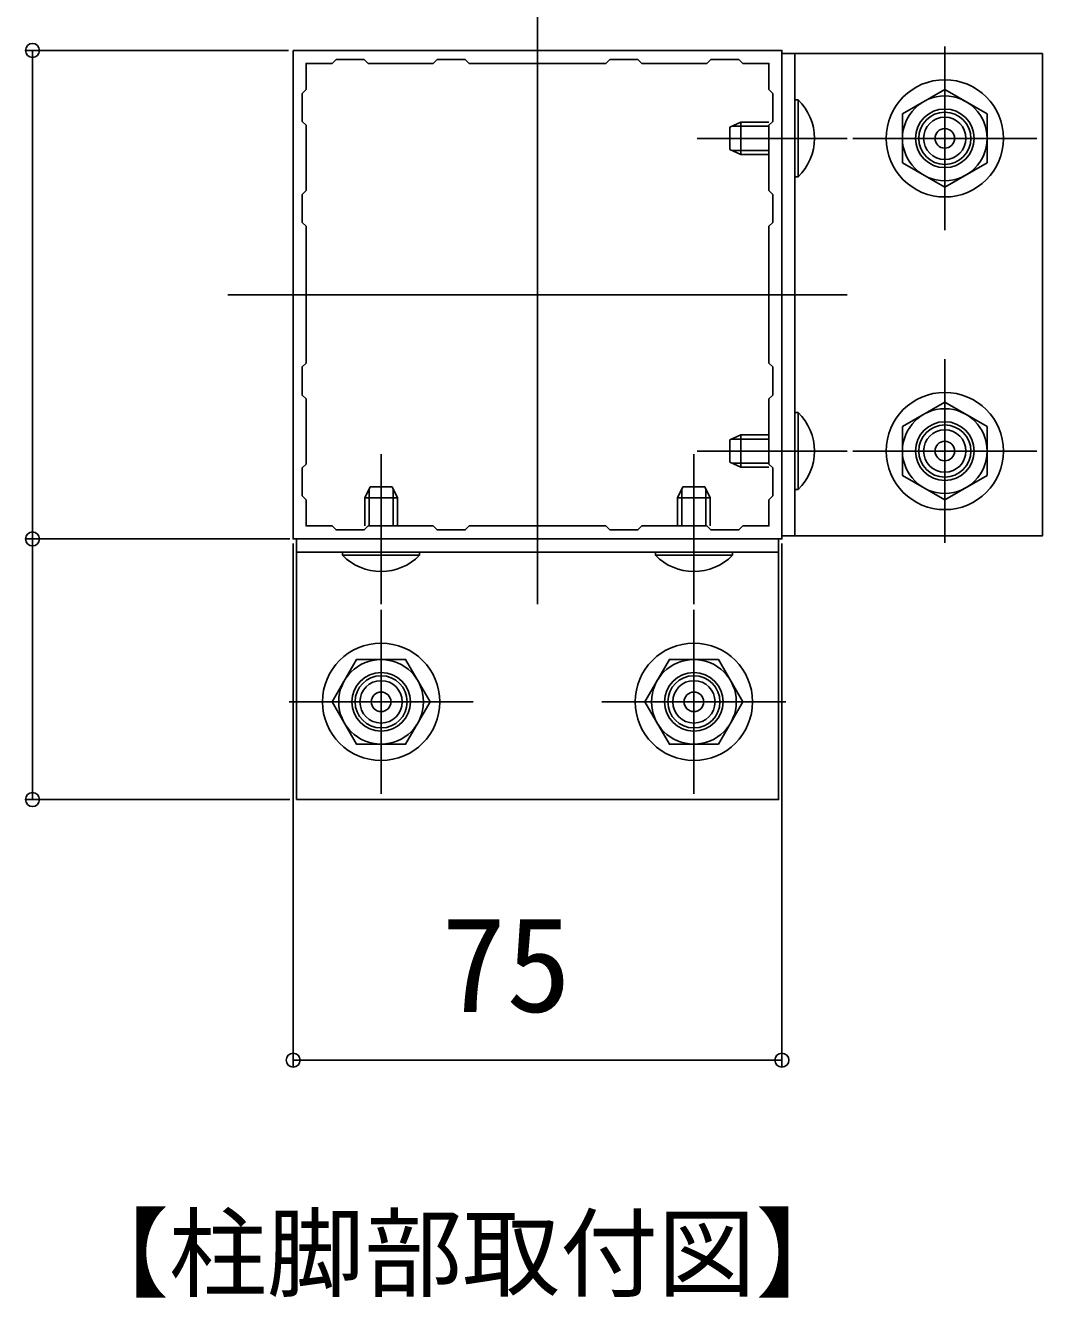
# Model space of a CAD drawing. Units: millimetres, scale not verified. Extents: x -875 to 875, y -1304 to 1297.
# Drawn here: x 271.4 to 427.5, y -923.1 to -727.9 of the extents above; entities that cross this region are included whole.
import ezdxf
from ezdxf.enums import TextEntityAlignment as Align

# ---------------------------------------------------------------- set-up
doc = ezdxf.new("R2010")
doc.units = ezdxf.units.MM
doc.header["$LTSCALE"] = 8
for name, color, linetype in [('0-2_USER1', 3, 'Continuous'), ('0-3_YKK_11', 7, 'Continuous'), ('0-4_YKK_12', 2, 'Continuous'), ('0-5_YKK_13', 4, 'Continuous'), ('0-7_YKK_D', 6, 'Continuous')]:
    doc.layers.add(name, color=color, linetype=linetype)
doc.styles.add('ＭＳ ゴシック', font='')
doc.styles.get('ＭＳ ゴシック').set_extended_font_data('MS Gothic')

msp = doc.modelspace()

# ---------------------------------------------------------------- linework, layer by layer
at = {"layer": '0-3_YKK_11'}
msp.add_lwpolyline([(312.5, -731.7), (387.5, -731.7), (387.5, -806.7), (312.5, -806.7)], close=True, dxfattribs=at)
for points in [[(324, -804.7), (323.4, -805.3), (319.1, -805.3), (318.5, -804.7), (314.5, -804.7), (314.5, -800.7), (313.9, -800.1), (313.9, -795.8), (314.5, -795.2), (314.5, -785.2), (313.9, -784.6), (313.9, -780.3), (314.5, -779.7), (314.5, -758.7), (313.9, -758.1), (313.9, -753.8), (314.5, -753.2), (314.5, -743.2), (313.9, -742.6), (313.9, -738.3), (314.5, -737.7), (314.5, -733.7), (318.5, -733.7), (319.1, -733.1), (323.4, -733.1), (324, -733.7), (334, -733.7), (334.6, -733.1), (338.9, -733.1), (339.5, -733.7)], [(339.5, -733.7), (360.5, -733.7), (361.1, -733.1), (365.4, -733.1), (366, -733.7), (376, -733.7), (376.6, -733.1), (380.9, -733.1), (381.5, -733.7), (385.5, -733.7), (385.5, -737.7), (386.1, -738.3), (386.1, -742.6), (385.5, -743.2), (385.5, -753.2), (386.1, -753.8), (386.1, -758.1), (385.5, -758.7), (385.5, -779.7), (386.1, -780.3), (386.1, -784.6), (385.5, -785.2), (385.5, -795.2), (386.1, -795.8), (386.1, -800.1), (385.5, -800.7), (385.5, -804.7), (381.5, -804.7), (380.9, -805.3), (376.6, -805.3), (376, -804.7), (366, -804.7), (365.4, -805.3), (361.1, -805.3), (360.5, -804.7), (339.5, -804.7), (338.9, -805.3), (334.6, -805.3), (334, -804.7), (324, -804.7)]]:
    msp.add_lwpolyline(points, dxfattribs=at)
at = {"layer": '0-4_YKK_12'}
for p, q in [((350, -721.7), (350, -816.7)), ((302.5, -769.2), (397.5, -769.2))]:
    msp.add_line(p, q, dxfattribs=at)
at = {"layer": '0-5_YKK_13'}
for p, q in [((389.5, -732.2), (389.5, -806.2)), ((412.5, -759.306), (412.5, -731.094)), ((389.5, -739.3), (389.5, -747.7)), ((389.5, -739.3), (390.009, -739.3)), ((390.009, -739.3), (390.009, -747.7)), ((412.5, -751.7), (412.5, -738.7)), ((381.2, -742.7), (379.5, -743.5)), ((379.5, -746.9), (379.5, -743.5)), ((379.81, -743.354), (385.5, -743.354)), ((381.2, -742.7), (385.5, -742.7)), ((381.2, -742.7), (381.2, -747.7)), ((389.5, -751.1), (389.5, -742.7)), ((390.009, -751.1), (390.009, -742.7)), ((397.5, -745.2), (374.5, -745.2)), ((392.529, -745.2), (384.032, -745.2)), ((398.394, -745.2), (426.606, -745.2)), ((419, -745.2), (405.537, -745.2)), ((381.2, -747.7), (379.5, -746.9)), ((379.81, -747.046), (385.5, -747.046)), ((385.5, -747.7), (381.2, -747.7)), ((389.5, -751.1), (390.009, -751.1)), ((412.5, -779.094), (412.5, -807.306)), ((412.5, -799.7), (412.5, -786.7)), ((389.5, -787.3), (389.5, -795.7)), ((389.5, -787.3), (390.009, -787.3)), ((390.009, -787.3), (390.009, -795.7)), ((381.2, -790.7), (379.5, -791.5)), ((385.5, -790.7), (381.2, -790.7)), ((381.2, -795.7), (381.2, -790.7)), ((389.5, -799.1), (389.5, -790.7)), ((390.009, -799.1), (390.009, -790.7)), ((379.5, -791.5), (379.5, -794.9)), ((379.81, -791.354), (385.5, -791.354)), ((326, -816.7), (326, -793.7)), ((374, -816.7), (374, -793.7)), ((397.5, -793.2), (374.5, -793.2)), ((392.529, -793.2), (384.032, -793.2)), ((398.394, -793.2), (426.606, -793.2)), ((419, -793.2), (405.537, -793.2)), ((381.2, -795.7), (379.5, -794.9)), ((379.81, -795.046), (385.5, -795.046)), ((381.2, -795.7), (385.5, -795.7)), ((323.5, -800.4), (324.3, -798.7)), ((323.5, -800.4), (323.5, -804.7)), ((323.5, -800.4), (328.5, -800.4)), ((324.154, -799.01), (324.154, -804.7)), ((327.7, -798.7), (324.3, -798.7)), ((328.5, -800.4), (327.7, -798.7)), ((327.846, -799.01), (327.846, -804.7)), ((328.5, -804.7), (328.5, -800.4)), ((371.5, -800.4), (372.3, -798.7)), ((371.5, -804.7), (371.5, -800.4)), ((376.5, -800.4), (371.5, -800.4)), ((372.154, -799.01), (372.154, -804.7)), ((372.3, -798.7), (375.7, -798.7)), ((376.5, -800.4), (375.7, -798.7)), ((375.846, -799.01), (375.846, -804.7)), ((376.5, -800.4), (376.5, -804.7)), ((389.5, -799.1), (390.009, -799.1)), ((326, -811.729), (326, -803.232)), ((374, -811.729), (374, -803.232)), ((313, -808.7), (387, -808.7)), ((320.1, -808.7), (328.5, -808.7)), ((320.1, -808.7), (320.1, -809.209)), ((320.1, -809.209), (328.5, -809.209)), ((331.9, -808.7), (323.5, -808.7)), ((331.9, -809.209), (323.5, -809.209)), ((331.9, -808.7), (331.9, -809.209)), ((368.1, -808.7), (376.5, -808.7)), ((368.1, -808.7), (368.1, -809.209)), ((368.1, -809.209), (376.5, -809.209)), ((379.9, -808.7), (371.5, -808.7)), ((379.9, -809.209), (371.5, -809.209)), ((379.9, -808.7), (379.9, -809.209)), ((326, -817.594), (326, -845.806)), ((374, -817.594), (374, -845.806)), ((326, -838.2), (326, -824.737)), ((374, -838.2), (374, -824.737)), ((340.106, -831.7), (311.894, -831.7)), ((332.5, -831.7), (319.5, -831.7)), ((359.894, -831.7), (388.106, -831.7)), ((380.5, -831.7), (367.5, -831.7))]:
    msp.add_line(p, q, dxfattribs=at)
for points in [[(427.5, -732.2), (387.5, -732.2), (387.5, -806.2), (427.5, -806.2)], [(412.5, -737.694), (406, -741.447), (406, -748.953), (412.5, -752.706), (419, -748.953), (419, -741.447)], [(412.5, -800.706), (406, -796.953), (406, -789.447), (412.5, -785.694), (419, -789.447), (419, -796.953)], [(313, -846.7), (313, -806.7), (387, -806.7), (387, -846.7)], [(318.494, -831.7), (322.247, -825.2), (329.753, -825.2), (333.506, -831.7), (329.753, -838.2), (322.247, -838.2)], [(381.506, -831.7), (377.753, -825.2), (370.247, -825.2), (366.494, -831.7), (370.247, -838.2), (377.753, -838.2)]]:
    msp.add_lwpolyline(points, close=True, dxfattribs=at)
for centre, radius in [((412.5, -745.2), 9), ((412.5, -745.2), 6.5), ((412.5, -745.2), 4.5), ((412.5, -745.2), 4), ((412.5, -745.2), 3.25), ((412.5, -745.2), 1.5), ((412.5, -793.2), 9), ((412.5, -793.2), 6.5), ((412.5, -793.2), 4.5), ((412.5, -793.2), 4), ((412.5, -793.2), 3.25), ((412.5, -793.2), 1.5), ((326, -831.7), 9), ((374, -831.7), 9), ((326, -831.7), 6.5), ((374, -831.7), 6.5), ((326, -831.7), 4.5), ((326, -831.7), 4), ((374, -831.7), 4.5), ((374, -831.7), 4), ((326, -831.7), 3.25), ((374, -831.7), 3.25), ((326, -831.7), 1.5), ((374, -831.7), 1.5)]:
    msp.add_circle(centre, radius, dxfattribs=at)
for centre, start, end in [((384.268, -745.2), 314.2189, 45.7811), ((384.268, -793.2), 314.2189, 45.7811), ((326, -803.468), 224.2189, 315.7811), ((374, -803.468), 224.2189, 315.7811)]:
    msp.add_arc(centre, 8.232, start, end, dxfattribs=at)
at = {"layer": '0-7_YKK_D'}
for p, q in [((311.8, -731.7), (271.5, -731.7)), ((272.5, -731.7), (272.5, -806.7)), ((312, -806.7), (271.5, -806.7)), ((312, -806.7), (271.5, -806.7)), ((272.5, -806.7), (272.5, -846.7)), ((312.5, -807.4), (312.5, -887.7)), ((387.5, -807.4), (387.5, -887.7)), ((312, -846.7), (271.5, -846.7)), ((312.5, -886.7), (387.5, -886.7))]:
    msp.add_line(p, q, dxfattribs=at)
for centre in [(272.5, -731.7), (272.5, -806.7), (272.5, -806.7), (272.5, -846.7), (312.5, -886.7), (387.5, -886.7)]:
    msp.add_circle(centre, 1.075, dxfattribs=at)

# ---------------------------------------------------------------- texts
at = {"layer": '0-2_USER1', "style": 'ＭＳ ゴシック'}
msp.add_text('【柱脚部取付図】', height=11, dxfattribs=at).set_placement((278.443, -925.155), align=Align.BOTTOM_LEFT)
at = {"layer": '0-7_YKK_D', "style": 'ＭＳ ゴシック'}
msp.add_text('75', height=14.66, dxfattribs=at).set_placement((335.227, -883.7), align=Align.BOTTOM_LEFT)

doc.saveas('drawing.dxf')
